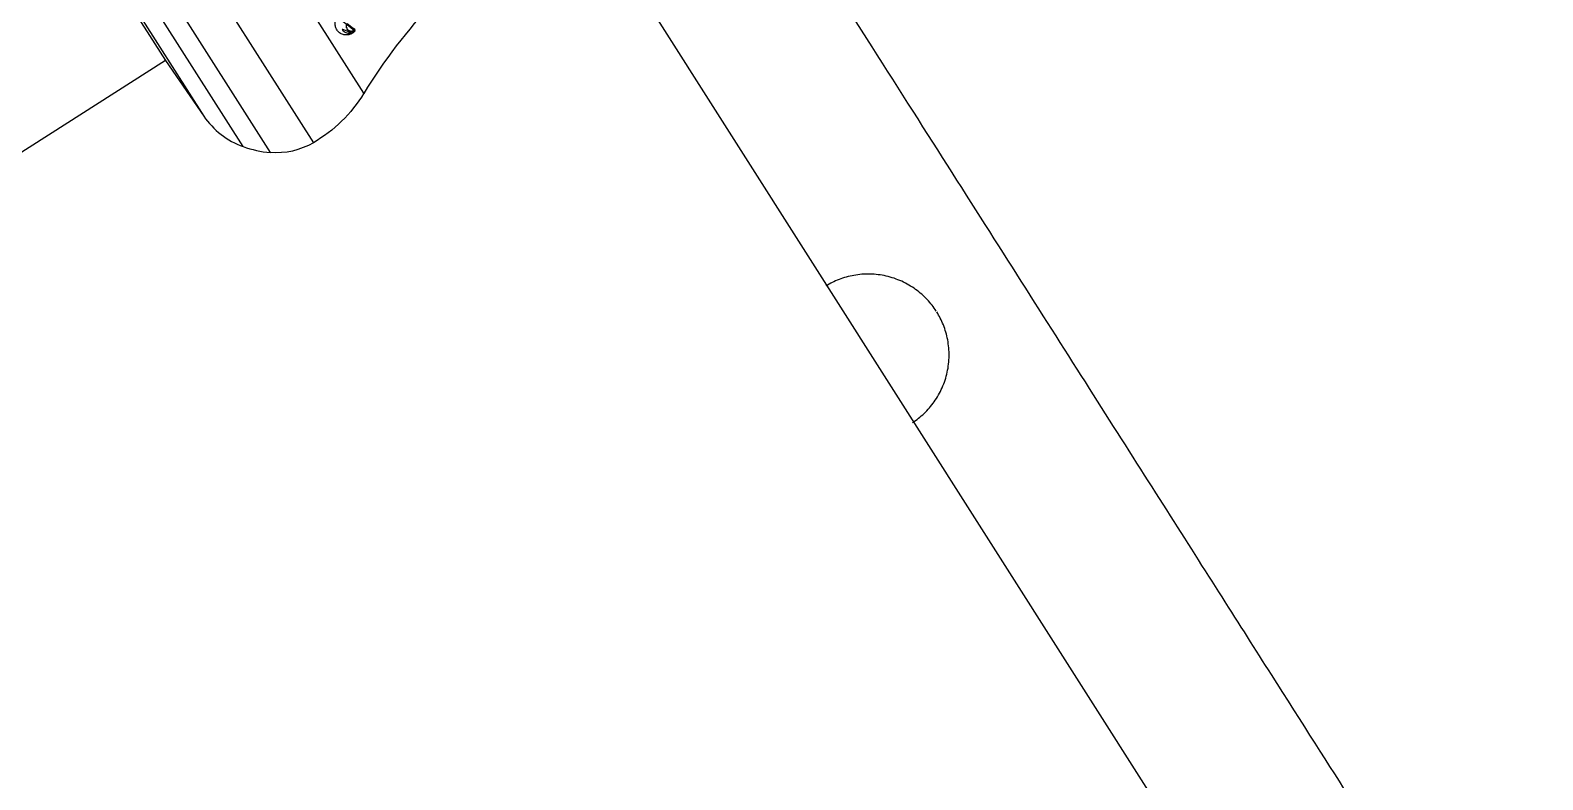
# Model space of a CAD drawing. Header units: millimetres. Extents: x 1145859089 to 1147511753, y -1047484727 to -1047247487.
# Drawn here: x 1146989399.3 to 1146989492.8, y -1047438988.8 to -1047438942.5 of the extents above; entities that cross this region are included whole.
import ezdxf
from ezdxf.xclip import XClip

# ---------------------------------------------------------------- set-up
doc = ezdxf.new("R2010")
doc.units = ezdxf.units.MM
doc.header["$LTSCALE"] = 100
doc.header["$MEASUREMENT"] = 0
doc.header["$XCLIPFRAME"] = 2
doc.layers.get('0').update_dxf_attribs({"linetype": 'CONTINUOUS'})
doc.layers.add('XREF', color=135, linetype='CONTINUOUS')
doc.layers.add('단지배치도$0$W240910', color=135, linetype='CONTINUOUS')

# ---------------------------------------------------------------- blocks, each defined once
blk = doc.blocks.new('단지배치도$0$zw$9902')
at = {"layer": '단지배치도$0$W240910', "linetype": 'ByBlock', "ltscale": 20}
for p, q in [((59680.7, -67577.081), (59653.548, -67534.401)), ((59649.463, -67535.926), (59677.588, -67580.134)), ((59647.78, -67538.09), (59674.914, -67580.742)), ((59673.243, -67580.37), (59647.409, -67539.762)), ((59648.074, -67542.76), (59670.809, -67578.496)), ((59650.193, -67546.363), (59668.443, -67575.05)), ((59923.976, -67926.31), (59693.779, -67564.47)), ((59668.443, -67575.05), (59604.343, -67615.83)), ((59668.443, -67575.05), (59670.809, -67578.497))]:
    blk.add_line(p, q, dxfattribs=at)
at = {"layer": '단지배치도$0$W240910'}
for radius in [11431.377, 11931.377]:
    blk.add_arc((57394.291, -57699.4), radius, 251.6277496, 321.4181311, dxfattribs=at)
at = {"layer": '단지배치도$0$W240910', "linetype": 'ByBlock', "ltscale": 20}
for centre, radius, start, end in [((59710.084, -67595.091), 34.458, 124.88586, 148.49471), ((59675.5, -67574.096), 6.672, 250.22063, 264.97062)]:
    blk.add_arc(centre, radius, start, end, dxfattribs=at)
for points, degree in [([(59702.288, -67558.759), (59748.31, -67631.1), (59748.31, -67631.1)], 2), ([(59679.546, -67573.309), (59679.562, -67573.317), (59679.578, -67573.324), (59679.595, -67573.331)], 3), ([(59679.686, -67572.775), (59679.678, -67572.787), (59679.663, -67572.812), (59679.645, -67572.859), (59679.636, -67572.901), (59679.632, -67572.935), (59679.632, -67572.964), (59679.633, -67572.989), (59679.635, -67573.011), (59679.639, -67573.027), (59679.651, -67573.033), (59679.662, -67573.038), (59679.672, -67573.043), (59679.679, -67573.052), (59679.681, -67573.066), (59679.681, -67573.085), (59679.679, -67573.107), (59679.681, -67573.13), (59679.689, -67573.147), (59679.704, -67573.159), (59679.723, -67573.17), (59679.741, -67573.185), (59679.761, -67573.199), (59679.785, -67573.214), (59679.812, -67573.228), (59679.844, -67573.24), (59679.881, -67573.249), (59679.924, -67573.254), (59679.974, -67573.251), (59680.023, -67573.241), (59680.068, -67573.223), (59680.11, -67573.198), (59680.147, -67573.166), (59680.168, -67573.142), (59680.177, -67573.129)], 3), ([(59679.905, -67573.349), (59679.824, -67573.364), (59679.753, -67573.376), (59679.654, -67573.356)], 3), ([(59679.805, -67573.363), (59679.811, -67573.363), (59679.817, -67573.363), (59679.823, -67573.362)], 3), ([(59680.086, -67573.259), (59680.042, -67573.296), (59680.04, -67573.297), (59680.038, -67573.298)], 3), ([(59680.164, -67573.19), (59680.128, -67573.232), (59680.087, -67573.268), (59680.086, -67573.259)], 3), ([(59680.703, -67577.083), (59679.94, -67578.342), (59678.859, -67579.4), (59677.588, -67580.135)], 3), ([(59670.809, -67578.497), (59671.401, -67579.355), (59672.266, -67580.024), (59673.242, -67580.372)], 3), ([(59677.588, -67580.135), (59676.793, -67580.611), (59675.843, -67580.827), (59674.914, -67580.742)], 3)]:
    blk.add_open_spline(points, degree=degree, dxfattribs=at)
for points, knots in [([(59679.065, -67572.378), (59679.048, -67572.401), (59679.017, -67572.447), (59678.979, -67572.531), (59678.949, -67572.624), (59678.932, -67572.725), (59678.93, -67572.828), (59678.944, -67572.931), (59678.973, -67573.032), (59679.018, -67573.128), (59679.08, -67573.22), (59679.159, -67573.305), (59679.259, -67573.379), (59679.373, -67573.433), (59679.482, -67573.465), (59679.584, -67573.479), (59679.68, -67573.476), (59679.772, -67573.461), (59679.858, -67573.437), (59679.938, -67573.405), (59680.015, -67573.362), (59680.086, -67573.307), (59680.148, -67573.243), (59680.183, -67573.201), (59680.199, -67573.178)], [0, 0, 0, 0, 0.045455, 0.090909, 0.136364, 0.181818, 0.227273, 0.272727, 0.318182, 0.363636, 0.409091, 0.454545, 0.5, 0.545455, 0.590909, 0.636364, 0.681818, 0.727273, 0.772727, 0.818182, 0.863636, 0.909091, 0.954545, 1, 1, 1, 1]), ([(59679.905, -67573.349), (59679.896, -67573.355), (59679.852, -67573.365), (59679.77, -67573.372), (59679.656, -67573.357), (59679.539, -67573.311), (59679.432, -67573.232), (59679.368, -67573.152), (59679.339, -67573.1), (59679.336, -67573.078)], [0.2460877, 0.2460877, 0.2460877, 0.2460877, 0.2666667, 0.3333333, 0.4, 0.4666667, 0.5333333, 0.6, 0.6378584, 0.6378584, 0.6378584, 0.6378584]), ([(59679.784, -67573.368), (59679.799, -67573.368), (59679.829, -67573.366), (59679.86, -67573.362), (59679.875, -67573.359)], [1.3868743, 1.3868743, 1.3868743, 1.3868743, 1.5925598, 1.7821231, 1.7821231, 1.7821231, 1.7821231]), ([(59679.823, -67573.362), (59679.828, -67573.361), (59679.841, -67573.36), (59679.854, -67573.358), (59679.905, -67573.349)], [2.5986181, 2.5986181, 2.5986181, 2.5986181, 2.6333457, 2.7136184, 2.7136184, 2.7136184, 2.7136184]), ([(59680.038, -67573.298), (59680.018, -67573.31), (59679.975, -67573.331), (59679.929, -67573.347), (59679.905, -67573.349)], [0.14907119, 0.14907119, 0.14907119, 0.14907119, 0.2, 0.24608775, 0.24608775, 0.24608775, 0.24608775]), ([(59680.164, -67573.19), (59680.154, -67573.202), (59680.123, -67573.237), (59680.081, -67573.271), (59680.049, -67573.291), (59680.046, -67573.293)], [0.0307517, 0.0307517, 0.0307517, 0.0307517, 0.0666667, 0.1333333, 0.1444732, 0.1444732, 0.1444732, 0.1444732])]:
    blk.add_open_spline(points, degree=3, knots=knots, dxfattribs=at)
for points, weights in [([(59716.099, -67590.544), (59713.447, -67586.447), (59709.283, -67588.992)], [1, 0.71618742785, 1]), ([(59714.641, -67597.434), (59718.729, -67594.745), (59716.132, -67590.597)], [1, 0.714986683677, 1])]:
    blk.add_rational_spline(points, weights, degree=2, dxfattribs=at)
blk = doc.blocks.new('단지배치도')
blk.add_blockref('단지배치도$0$zw$9902', (141034.193, 142437.157))

msp = doc.modelspace()

# ---------------------------------------------------------------- block references
at = {"layer": 'XREF'}
ref = msp.add_blockref('단지배치도', (1146788705.034274, -1047513806.462535), dxfattribs=at)
XClip(ref).set_block_clipping_path([(72982.4064819524, 34919.7593965302), (360382.4067475507, 255319.7593436702)])

doc.saveas('drawing.dxf')
